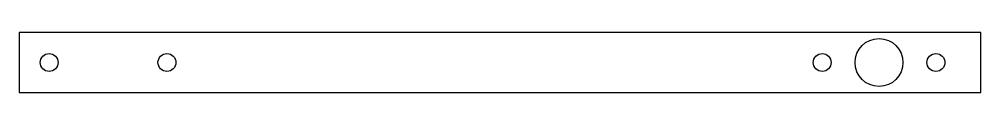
# Model space of a CAD drawing. Header units: inches. Extents: x -5 to 156, y -5 to 5.
import ezdxf

# ---------------------------------------------------------------- set-up
doc = ezdxf.new("R2010")
doc.units = ezdxf.units.IN
doc.header["$MEASUREMENT"] = 0

msp = doc.modelspace()

# ---------------------------------------------------------------- linework, layer by layer
for p, q in [((155.69, 5), (-5, 5)), ((-5, 5), (-5, -5)), ((155.69, -5), (155.69, 5)), ((-5, -5), (155.69, -5))]:
    msp.add_line(p, q)
for centre, radius in [((138.69, 0), 4), ((0, 0), 1.5), ((19.69, 0), 1.5), ((129.19, 0), 1.5), ((148.19, 0), 1.5)]:
    msp.add_circle(centre, radius)

doc.saveas('drawing.dxf')
